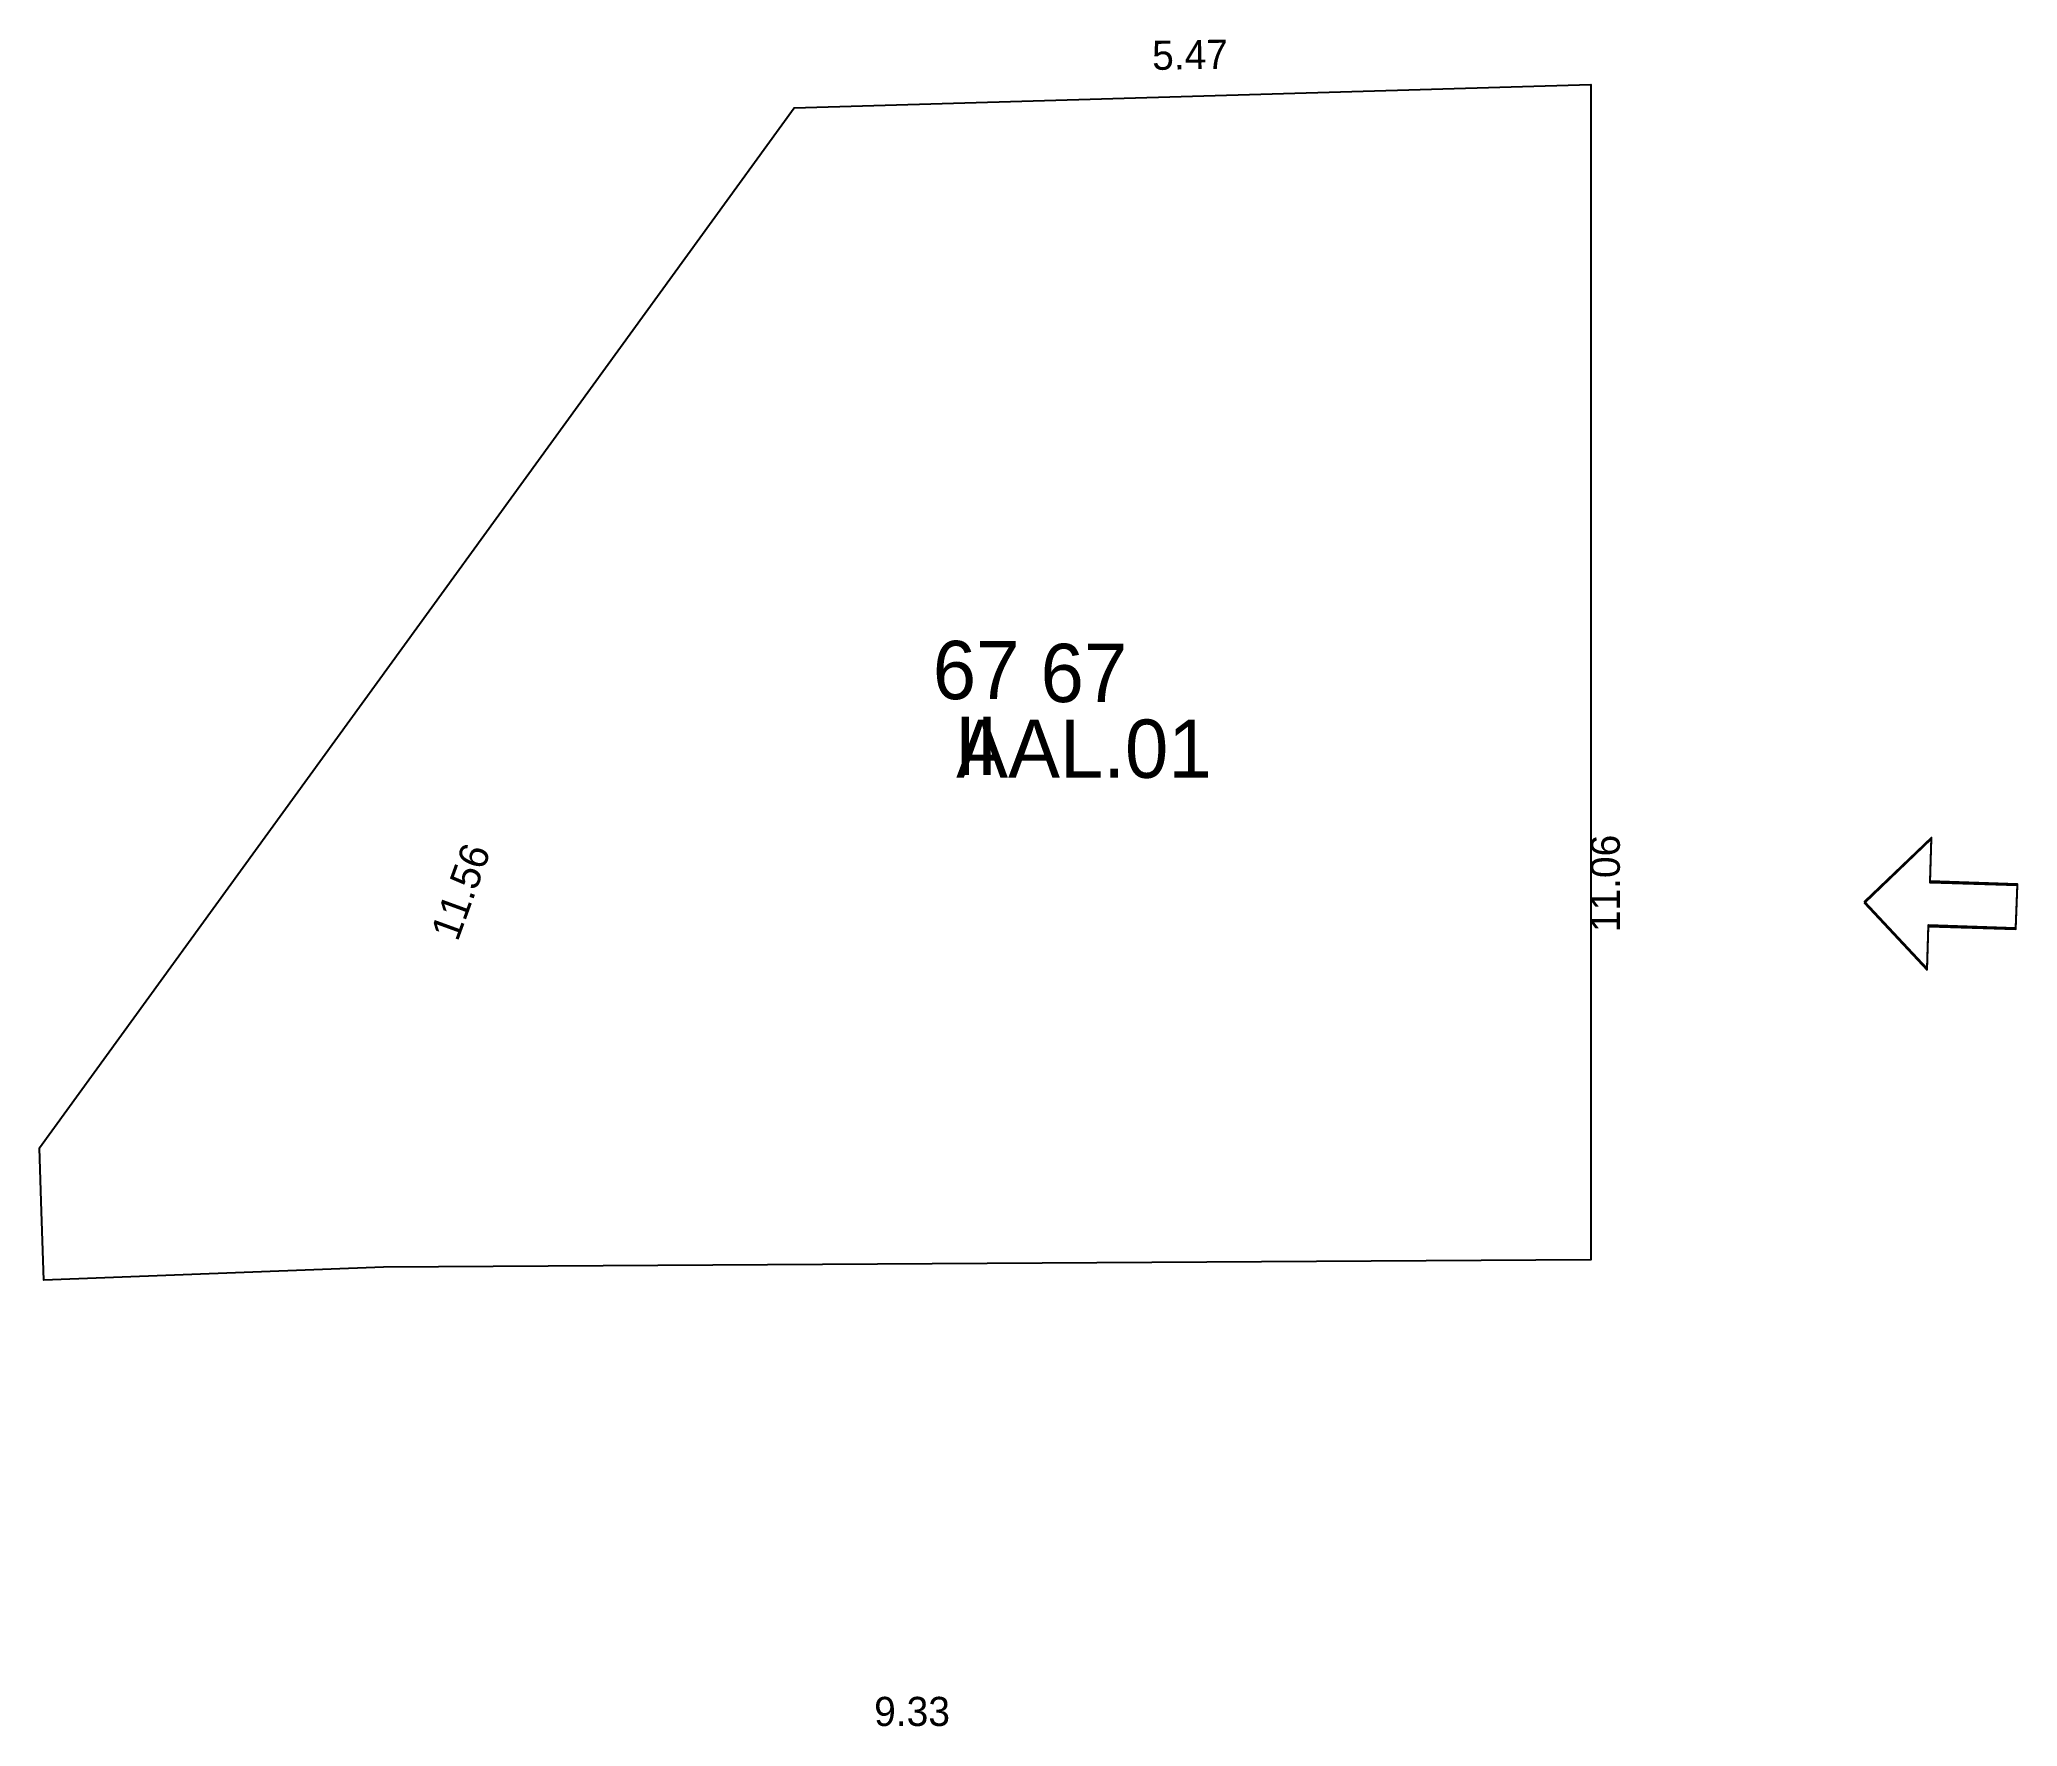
# Model space of a CAD drawing. Header units: metres. Extents: x 348933.6 to 348947.2, y 4798760.1 to 4798771.7.
import ezdxf
from ezdxf.enums import TextEntityAlignment as Align

# ---------------------------------------------------------------- set-up
doc = ezdxf.new("R2010")
doc.units = ezdxf.units.M

msp = doc.modelspace()

# ---------------------------------------------------------------- linework, layer by layer
at = {"layer": 'PG-LF'}
msp.add_lwpolyline([(348946.59, 4798765.342), (348946.6, 4798765.642), (348947.2, 4798765.622), (348947.21, 4798765.922), (348946.61, 4798765.942), (348946.62, 4798766.242), (348946.16, 4798765.802), (348946.59, 4798765.342)], dxfattribs=at)
msp.add_lwpolyline([(348946.59, 4798765.342), (348946.6, 4798765.642), (348947.2, 4798765.622), (348947.21, 4798765.922), (348946.61, 4798765.942), (348946.62, 4798766.242), (348946.16, 4798765.802), (348946.59, 4798765.342)], dxfattribs=at)
at = {"layer": 'PG-LP'}
msp.add_lwpolyline([(348944.28, 4798763.612), (348944.28, 4798763.352), (348935.99, 4798763.302), (348933.66, 4798763.212), (348933.64, 4798763.752), (348933.63, 4798764.122), (348938.81, 4798771.262), (348944.28, 4798771.422), (348944.28, 4798763.612)], dxfattribs=at)
at = {"layer": 'PS01-LP'}
msp.add_lwpolyline([(348938.81, 4798771.262), (348944.28, 4798771.422), (348944.28, 4798763.612), (348944.28, 4798763.352), (348935.99, 4798763.302), (348933.66, 4798763.212), (348933.64, 4798763.752), (348933.63, 4798764.122), (348938.81, 4798771.262)], dxfattribs=at)
at = {"layer": 'PS02-LF'}
msp.add_lwpolyline([(348946.59, 4798765.352), (348946.6, 4798765.652), (348947.2, 4798765.632), (348947.21, 4798765.932), (348946.61, 4798765.952), (348946.62, 4798766.252), (348946.16, 4798765.812), (348946.59, 4798765.352)], dxfattribs=at)
at = {"layer": 'PS02-LP'}
msp.add_lwpolyline([(348938.81, 4798771.262), (348944.28, 4798771.422), (348944.28, 4798763.612), (348944.28, 4798763.352), (348935.99, 4798763.302), (348933.66, 4798763.212), (348933.64, 4798763.752), (348933.63, 4798764.122), (348938.81, 4798771.262)], dxfattribs=at)

# ---------------------------------------------------------------- texts
at = {"layer": 'PG-AA'}
msp.add_text('II', height=0.4, dxfattribs=at).set_placement((348940.06, 4798767.082), align=Align.TOP_CENTER)
at = {"layer": 'PG-AS'}
msp.add_text('67', height=0.4, dxfattribs=at).set_placement((348940.06, 4798767.082), align=Align.BOTTOM_CENTER)
at = {"layer": 'PG-CO'}
for s, rotation, p, p2 in [('5.47', 1, (348941.27, 4798771.522), (348941.27, 4798771.522)), ('11.56', 70, (348936.5, 4798765.532), (348936.5, 4798765.532)), ('11.06', 90, (348944.48, 4798765.602), (348944.48, 4798765.602))]:
    msp.add_text(s, height=0.2, rotation=rotation, dxfattribs=at).set_placement(p, p2, align=Align.ALIGNED)
msp.add_text('9.33', height=0.2, dxfattribs=at).set_placement((348939.36, 4798760.152), (348939.36, 4798760.152), align=Align.ALIGNED)
at = {"layer": 'PS01-AS'}
msp.add_text('67', height=0.4, dxfattribs=at).set_placement((348940.8, 4798767.062), align=Align.BOTTOM_CENTER)
at = {"layer": 'PS01-AU'}
msp.add_text('AAL.01', height=0.4, dxfattribs=at).set_placement((348940.8, 4798767.062), align=Align.TOP_CENTER)
at = {"layer": 'PS02-AS'}
msp.add_text('67', height=0.4, dxfattribs=at).set_placement((348940.8, 4798767.062), align=Align.BOTTOM_CENTER)
at = {"layer": 'PS02-AU'}
msp.add_text('AAL.01', height=0.4, dxfattribs=at).set_placement((348940.8, 4798767.062), align=Align.TOP_CENTER)

doc.saveas('drawing.dxf')
